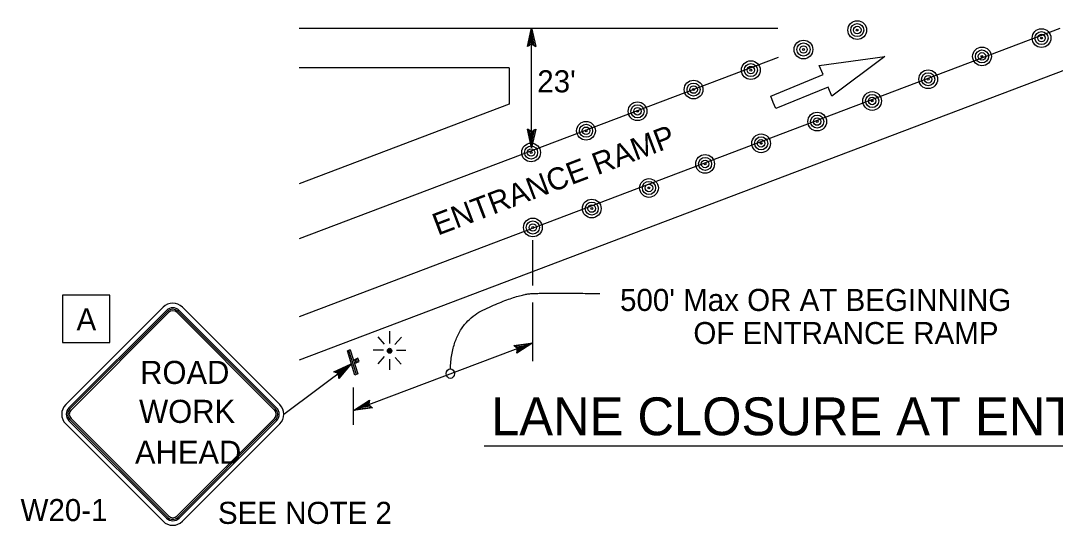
# Model space of a CAD drawing. Extents: x -893 to 867, y -474 to 712.
# Drawn here: x -118.7 to 209.3, y -70.6 to 89.4 of the extents above; entities that cross this region are included whole.
import ezdxf

# ---------------------------------------------------------------- set-up
doc = ezdxf.new("R2010")
doc.units = 0
for name, color, linetype in [('pp_PRESENTATION', 7, 'Continuous'), ('rd_ES', 7, 'Continuous'), ('rd_ETW', 7, 'Continuous'), ('tcd_RAILING-anno', 7, 'Continuous'), ('tcd_SIGN-ROADSIDE', 7, 'Continuous'), ('temp_FLASHING-BEACON', 7, 'Continuous'), ('temp_TRAFFIC-CONES', 7, 'Continuous')]:
    doc.layers.add(name, color=color, linetype=linetype)

msp = doc.modelspace()

# ---------------------------------------------------------------- linework, layer by layer
at = {"layer": 'pp_PRESENTATION'}
for p, q in [((134.51, 75.14), (155.29, 78.07)), ((155.29, 78.07), (138.49, 65.49)), ((119.11, 65.44), (135.69, 72.28)), ((135.69, 72.28), (134.51, 75.14)), ((137.31, 68.35), (120.74, 61.51)), ((138.49, 65.49), (137.31, 68.35)), ((119.92, 63.47), (119.11, 65.44)), ((120.74, 61.51), (119.92, 63.47))]:
    msp.add_line(p, q, dxfattribs=at)
at = {"layer": 'rd_ES'}
for p, q in [((121.35, 86.92), (-30.43, 86.92)), ((210.73, 86.92), (-30.43, -4.47)), ((121.43, 77.74), (-30.43, 20.19))]:
    msp.add_line(p, q, dxfattribs=at)
at = {"layer": 'rd_ETW'}
for p, q in [((36.2, 74.47), (-30.43, 74.47)), ((212.5, 73.85), (-30.43, -18.22)), ((36.2, 74.47), (36.2, 62.95)), ((36.2, 62.95), (-30.43, 37.7))]:
    msp.add_line(p, q, dxfattribs=at)
at = {"layer": 'tcd_RAILING-anno'}
for p, q in [((43.3, 49.12), (43.3, 87.14)), ((43.66, 5.38), (43.66, 19.82)), ((43.66, -18.61), (43.66, 0.08)), ((43.66, -12.7), (-13.13, -34.22)), ((-35.24, -35.4), (-13.86, -19.42)), ((-13.13, -38.7), (-13.13, -26.93)), ((28.27, -45.39), (374, -45.39))]:
    msp.add_line(p, q, dxfattribs=at)
for points in [[(41.98, 81.24), (43.3, 87.14), (44.61, 81.24), (44.26, 81.45), (43.3, 85.77), (42.33, 81.45), (42.68, 81.66), (43.3, 84.42), (43.91, 81.66), (43.56, 81.87), (43.3, 83.06), (43.03, 81.86), (43.3, 82.03), (44.61, 81.24), (43.3, 82.03)], [(44.62, 55.03), (43.3, 49.12), (41.99, 55.03), (42.34, 54.82), (43.3, 50.49), (44.27, 54.82), (43.92, 54.61), (43.3, 51.84), (42.69, 54.61), (43.04, 54.4), (43.3, 53.2), (43.57, 54.4), (43.3, 54.24), (41.99, 55.03), (43.3, 54.24)], [(-105.38, 2.31), (-105.38, -12.69), (-90.38, -12.69), (-90.38, 2.31)], [(37.67, -13.56), (43.66, -12.7), (38.6, -16.02), (38.68, -15.62), (42.38, -13.19), (37.99, -13.81), (38.31, -14.07), (41.12, -13.66), (38.75, -15.22), (38.82, -14.82), (39.85, -14.14), (38.63, -14.32), (38.88, -14.52), (38.6, -16.02), (38.88, -14.52)], [(37.67, -13.56), (43.66, -12.7), (38.6, -16.02), (38.68, -15.62), (42.38, -13.19), (37.99, -13.81), (38.31, -14.07), (41.12, -13.66), (38.75, -15.22), (38.82, -14.82), (39.85, -14.14), (38.63, -14.32), (38.88, -14.52), (38.6, -16.02), (38.88, -14.52)], [(-19.38, -21.9), (-13.86, -19.42), (-17.8, -24.01), (-17.85, -23.6), (-14.95, -20.25), (-19, -22.06), (-18.63, -22.21), (-16.04, -21.05), (-17.89, -23.2), (-17.93, -22.79), (-17.13, -21.86), (-18.25, -22.37), (-17.96, -22.49), (-17.8, -24.01), (-17.96, -22.49)], [(-7.14, -33.37), (-13.13, -34.22), (-8.07, -30.91), (-8.15, -31.31), (-11.85, -33.74), (-7.46, -33.11), (-7.78, -32.86), (-10.59, -33.26), (-8.22, -31.71), (-8.29, -32.11), (-9.32, -32.78), (-8.1, -32.61), (-8.35, -32.41), (-8.07, -30.91), (-8.35, -32.41)]]:
    msp.add_lwpolyline(points, close=True, dxfattribs=at)
msp.add_ellipse((17.55, -22.52), major_axis=(0, 1.5), ratio=0.857375, dxfattribs=at)
msp.add_open_spline([(17.55, -21.02), (18.08, -6.89), (38.68, 2.65), (48.37, 3.11), (64.93, 2.88)], degree=2, dxfattribs=at)
at = {"layer": 'tcd_SIGN-ROADSIDE'}
for points in [[(-73.5, -1.47), (-104.39, -32.35)], [(-72.48, -2.48), (-103.37, -33.37)], [(-72.14, -2.82), (-103.03, -33.71)], [(-71.8, -3.16), (-102.69, -34.05)], [(-38.2, -34.05), (-69.09, -3.16)], [(-37.86, -33.71), (-68.75, -2.82)], [(-37.52, -33.37), (-68.41, -2.48)], [(-36.51, -32.35), (-67.39, -1.47)], [(-104.39, -38.46), (-73.5, -69.34)], [(-103.37, -37.44), (-72.48, -68.33)], [(-103.03, -37.1), (-72.14, -67.99)], [(-102.69, -36.76), (-71.8, -67.65)], [(-69.09, -67.65), (-38.2, -36.76)], [(-68.75, -67.99), (-37.86, -37.1)], [(-68.41, -68.33), (-37.52, -37.44)], [(-67.39, -69.34), (-36.51, -38.46)]]:
    msp.add_lwpolyline(points, dxfattribs=at)
for centre, radius, start, end in [((-70.45, -4.52), 4.32, 45, 135), ((-70.45, -4.52), 2.88, 45, 135), ((-70.45, -4.52), 2.4, 45, 135), ((-70.45, -4.52), 1.92, 45, 135), ((-101.33, -35.4), 4.32, 135, 224.9999), ((-39.56, -35.4), 4.32, 315, 45), ((-101.33, -35.4), 2.88, 135, 224.9999), ((-101.33, -35.4), 2.4, 135, 224.9999), ((-101.33, -35.4), 1.92, 135, 224.9999), ((-39.56, -35.4), 1.92, 315, 45), ((-39.56, -35.4), 2.4, 315, 45), ((-39.56, -35.4), 2.88, 315, 45), ((-70.45, -66.29), 2.88, 225, 315), ((-70.45, -66.29), 2.4, 225, 315), ((-70.45, -66.29), 1.92, 225, 315), ((-70.45, -66.29), 4.32, 225, 315)]:
    msp.add_arc(centre, radius, start, end, dxfattribs=at)
at = {"layer": 'temp_FLASHING-BEACON'}
for p, q in [((-1.67, -12.98), (-1.67, -9.09)), ((-3.34, -13.19), (-5.38, -10.82)), ((0, -13.25), (2.01, -10.91)), ((-14.16, -14.93), (-15.1, -15.33)), ((-12.71, -22.99), (-15.1, -15.33)), ((-12.24, -22.79), (-14.63, -15.13)), ((-14.16, -14.93), (-11.77, -22.59)), ((-3.67, -15.1), (-6.95, -15.1)), ((0.46, -15.1), (3.45, -15.1)), ((-12.67, -18.01), (-13.14, -18.21)), ((-12.97, -18.76), (-12.97, -18.76)), ((-12.8, -19.31), (-12.33, -19.11)), ((-11.73, -17.61), (-12.67, -18.01)), ((-12.33, -19.11), (-12.67, -18.01)), ((-12.33, -19.11), (-11.39, -18.71)), ((-11.86, -18.91), (-12.2, -17.81)), ((-11.39, -18.71), (-11.73, -17.61)), ((-3.47, -17.12), (-5.47, -19.44)), ((-1.78, -17.93), (-1.78, -21.29)), ((0.08, -17.37), (1.94, -19.55)), ((-11.77, -22.59), (-12.71, -22.99))]:
    msp.add_line(p, q, dxfattribs=at)
for points in [[(-2.38, -15.24), (-1.74, -14.5)], [(-2.37, -15.43), (-1.58, -14.51)], [(-2.33, -15.58), (-1.44, -14.55)], [(-2.33, -14.98), (-1.96, -14.55)], [(-2.27, -15.71), (-1.33, -14.62)], [(-2.19, -15.82), (-1.24, -14.71)], [(-2.1, -15.92), (-1.16, -14.81)], [(-2, -15.99), (-1.09, -14.94)], [(-1.87, -16.05), (-1.04, -15.08)], [(-1.72, -16.07), (-1.02, -15.26)], [(-1.53, -16.05), (-1.04, -15.48)]]:
    msp.add_lwpolyline(points, dxfattribs=at)
msp.add_ellipse((-1.7, -15.28), major_axis=(0, 0.79), ratio=0.857375, dxfattribs=at)
at = {"layer": 'temp_TRAFFIC-CONES'}
for centre, radius in [((146.54, 86.42), 2.97), ((146.54, 86.42), 2.08), ((146.54, 86.42), 1.19), ((146.54, 86.42), 0.297), ((204.95, 83.88), 2.97), ((204.95, 83.88), 2.08), ((129.49, 80.25), 2.97), ((129.49, 80.25), 2.08), ((204.95, 83.88), 1.19), ((204.95, 83.88), 0.297), ((129.49, 80.25), 1.19), ((129.49, 80.25), 0.297), ((186.08, 78.07), 2.97), ((186.08, 78.07), 2.08), ((186.08, 78.07), 1.19), ((112.8, 73.72), 2.97), ((112.8, 73.72), 2.08), ((186.08, 78.07), 0.297), ((112.8, 73.72), 1.19), ((112.8, 73.72), 0.297), ((169.03, 70.82), 2.97), ((169.03, 70.82), 2.08), ((94.66, 67.55), 2.97), ((94.66, 67.55), 2.08), ((169.03, 70.82), 1.19), ((169.03, 70.82), 0.297), ((94.66, 67.55), 1.19), ((94.66, 67.55), 0.297), ((151.26, 63.93), 2.97), ((151.26, 63.93), 2.08), ((76.88, 60.66), 2.97), ((76.88, 60.66), 2.08), ((151.26, 63.93), 1.19), ((151.26, 63.93), 0.297), ((76.88, 60.66), 1.19), ((76.88, 60.66), 0.297), ((133.84, 57.4), 2.97), ((133.84, 57.4), 2.08), ((60.56, 54.49), 2.97), ((60.56, 54.49), 2.08), ((133.84, 57.4), 1.19), ((133.84, 57.4), 0.297), ((60.56, 54.49), 1.19), ((60.56, 54.49), 0.297), ((116.06, 50.5), 2.97), ((116.06, 50.5), 2.08), ((43.14, 47.6), 2.97), ((43.14, 47.6), 2.08), ((116.06, 50.5), 1.19), ((116.06, 50.5), 0.297), ((43.14, 47.6), 1.19), ((43.14, 47.6), 0.297), ((98.29, 43.97), 2.97), ((98.29, 43.97), 2.08), ((98.29, 43.97), 1.19), ((98.29, 43.97), 0.297), ((80.51, 36.35), 2.97), ((80.51, 36.35), 2.08), ((80.51, 36.35), 1.19), ((80.51, 36.35), 0.297), ((62.37, 29.82), 2.97), ((62.37, 29.82), 2.08), ((62.37, 29.82), 1.19), ((62.37, 29.82), 0.297), ((43.7, 23.82), 2.97), ((43.7, 23.82), 2.08), ((43.7, 23.82), 1.19), ((43.7, 23.82), 0.297)]:
    msp.add_circle(centre, radius, dxfattribs=at)

# ---------------------------------------------------------------- texts
at = {"layer": 'tcd_RAILING-anno'}
for s, height, p in [("23'", 7, (45.1, 66.67)), ("500' Max OR AT BEGINNING", 7, (71.34, -2.65)), ('A', 7, (-100.95, -8.8)), ('OF ENTRANCE RAMP', 7, (94.59, -13.15)), ('LANE CLOSURE AT ENTRANCE RAMP', 12, (30.48, -42.05)), ('W20-1', 7, (-118.7, -69.28)), ('SEE NOTE 2', 7, (-56.13, -70.16))]:
    msp.add_text(s, height=height, dxfattribs=at).set_placement(p)
msp.add_text('ENTRANCE RAMP', height=7, rotation=20.7553, dxfattribs=at).set_placement((13.56, 21.2))
at = {"layer": 'tcd_SIGN-ROADSIDE'}
for s, p in [('ROAD', (-80.78, -25.79)), ('WORK', (-81.13, -38.14)), ('AHEAD', (-82.43, -51.1))]:
    msp.add_text(s, height=7.32, dxfattribs=at).set_placement(p)

doc.saveas('drawing.dxf')
